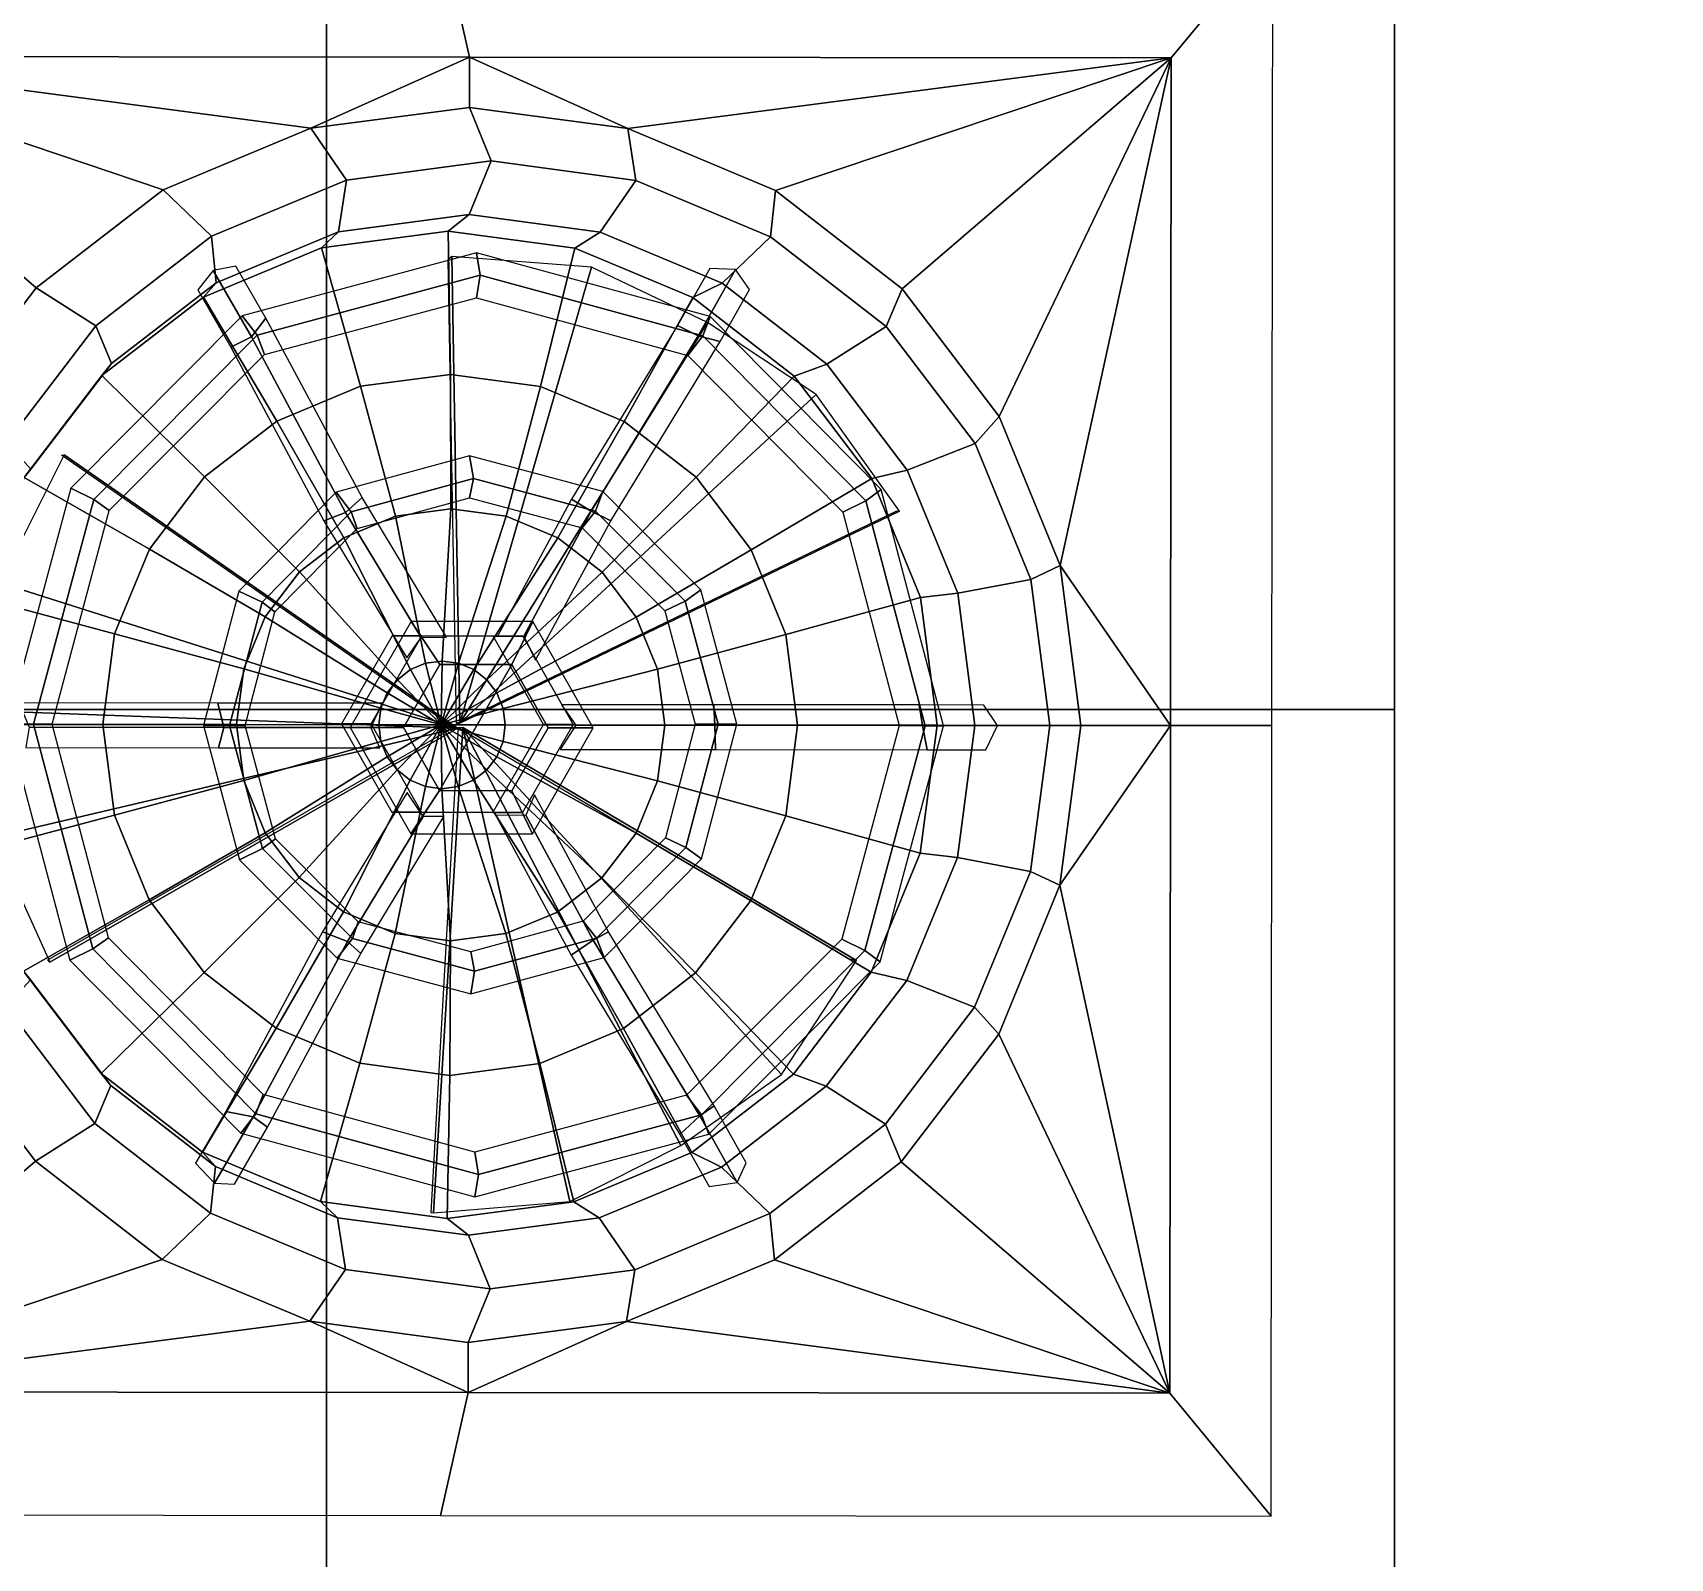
# Model space of a CAD drawing. Extents: x -9.3 to 15.5, y -7 to 5.4.
# Drawn here: x -0.577 to 1.333, y 2.628 to 4.407 of the extents above; entities that cross this region are included whole.
import ezdxf

# ---------------------------------------------------------------- set-up
doc = ezdxf.new("R2010")
doc.units = 0

msp = doc.modelspace()

# ---------------------------------------------------------------- linework, layer by layer
for points in [[(5.2088, -5.8, 10.2), (5.2088, 4.8, 10.2), (-8.3912, 4.8, 10.2), (-8.3912, -5.8, 10.2)], [(-0.2346, 3.6178, 10.7416), (-0.2346, 4.676, 10.7416), (-1.4803, 4.676, 10.8914), (-1.4803, 3.6178, 10.8914)], [(-0.2346, 3.6178, 10.7416), (1.0111, 3.6178, 10.5919), (1.0111, 4.676, 10.5919), (-0.2346, 4.676, 10.7416)], [(1.0111, 3.6178, 10.3953), (1.0111, 3.6178, 10.1986), (1.0111, 4.676, 10.1986), (1.0111, 4.676, 10.3953)], [(1.0111, 3.6178, 10.3953), (1.0111, 4.676, 10.3953), (1.0111, 4.676, 10.5919), (1.0111, 3.6178, 10.5919)], [(-1.0686, 4.5226, 10.808), (-0.886, 4.3792, 11.034), (-0.0677, 4.3784, 10.9268), (-0.0998, 4.5217, 10.681)], [(-0.0998, 4.5217, 10.681), (-0.0677, 4.3784, 10.9268), (0.7505, 4.3777, 10.8196), (0.869, 4.5208, 10.5541)], [(0.869, 4.5208, 10.5541), (0.7505, 4.3777, 10.8196), (0.7498, 3.5992, 10.8196), (0.8681, 3.5991, 10.5541)], [(-0.4248, 4.2239, 10.9736), (-0.886, 4.3792, 11.034), (-0.5728, 4.1096, 10.9929)], [(-0.886, 4.3792, 11.034), (-0.4248, 4.2239, 10.9736), (-0.2526, 4.2956, 10.951)], [(-0.0677, 4.3784, 10.9268), (-0.886, 4.3792, 11.034), (-0.2526, 4.2956, 10.951)], [(-0.886, 4.3792, 11.034), (-0.6864, 3.9606, 11.0078), (-0.5728, 4.1096, 10.9929)], [(-0.0678, 4.32, 10.9268), (-0.0677, 4.3784, 10.9268), (-0.2526, 4.2956, 10.951)], [(-0.0677, 4.3784, 10.9268), (-0.0678, 4.32, 10.9268), (0.1169, 4.2953, 10.9026)], [(0.7505, 4.3777, 10.8196), (-0.0677, 4.3784, 10.9268), (0.1169, 4.2953, 10.9026)], [(0.2891, 4.2232, 10.88), (0.7505, 4.3777, 10.8196), (0.1169, 4.2953, 10.9026)], [(0.7505, 4.3777, 10.8196), (0.2891, 4.2232, 10.88), (0.4368, 4.1086, 10.8607)], [(0.5501, 3.9594, 10.8458), (0.7505, 4.3777, 10.8196), (0.4368, 4.1086, 10.8607)], [(0.7505, 4.3777, 10.8196), (0.5501, 3.9594, 10.8458), (0.6213, 3.7857, 10.8364)], [(0.7498, 3.5992, 10.8196), (0.7505, 4.3777, 10.8196), (0.6213, 3.7857, 10.8364)], [(-0.2112, 4.2352, 11.1431), (-0.0424, 4.2575, 11.121), (-0.0678, 4.32, 10.9268), (-0.2526, 4.2956, 10.951)], [(-0.0678, 4.32, 10.9268), (-0.0424, 4.2575, 11.121), (0.1263, 4.2349, 11.0989), (0.1169, 4.2953, 10.9026)], [(-0.4248, 4.2239, 10.9736), (-0.3685, 4.1697, 11.1637), (-0.2112, 4.2352, 11.1431), (-0.2526, 4.2956, 10.951)], [(0.1263, 4.2349, 11.0989), (0.2835, 4.1691, 11.0783), (0.2891, 4.2232, 10.88), (0.1169, 4.2953, 10.9026)], [(-0.0679, 4.1951, 10.9268), (-0.0424, 4.2575, 11.121), (-0.2112, 4.2352, 11.1431), (-0.2206, 4.1749, 10.9468)], [(-0.0424, 4.2575, 11.121), (-0.0679, 4.1951, 10.9268), (0.0848, 4.1746, 10.9068), (0.1263, 4.2349, 11.0989)], [(-0.5036, 4.0653, 11.1814), (-0.3685, 4.1697, 11.1637), (-0.4248, 4.2239, 10.9736), (-0.5728, 4.1096, 10.9929)], [(-0.3685, 4.1697, 11.1637), (-0.363, 4.1156, 10.9655), (-0.2206, 4.1749, 10.9468), (-0.2112, 4.2352, 11.1431)], [(0.227, 4.1151, 10.8882), (0.2835, 4.1691, 11.0783), (0.1263, 4.2349, 11.0989), (0.0848, 4.1746, 10.9068)], [(0.2835, 4.1691, 11.0783), (0.4184, 4.0645, 11.0606), (0.4368, 4.1086, 10.8607), (0.2891, 4.2232, 10.88)], [(-0.0926, 4.1756, 10.7385), (-0.0679, 4.1951, 10.9268), (-0.2206, 4.1749, 10.9468), (-0.2403, 4.1561, 10.7579)], [(-0.0679, 4.1951, 10.9268), (-0.0926, 4.1756, 10.7385), (0.0551, 4.1558, 10.7192), (0.0848, 4.1746, 10.9068)], [(-0.363, 4.1156, 10.9655), (-0.3685, 4.1697, 11.1637), (-0.5036, 4.0653, 11.1814), (-0.4853, 4.0212, 10.9815)], [(-0.363, 4.1156, 10.9655), (-0.378, 4.0987, 10.7759), (-0.2403, 4.1561, 10.7579), (-0.2206, 4.1749, 10.9468)], [(-0.2403, 4.1561, 10.7579), (-0.1947, 3.9949, 10.7746), (-0.0898, 4.0087, 10.7608), (-0.0926, 4.1756, 10.7385)], [(0.015, 3.9947, 10.7471), (0.0551, 4.1558, 10.7192), (-0.0926, 4.1756, 10.7385), (-0.0898, 4.0087, 10.7608)], [(0.1927, 4.0982, 10.7011), (0.227, 4.1151, 10.8882), (0.0848, 4.1746, 10.9068), (0.0551, 4.1558, 10.7192)], [(0.2835, 4.1691, 11.0783), (0.227, 4.1151, 10.8882), (0.3491, 4.0204, 10.8721), (0.4184, 4.0645, 11.0606)], [(-0.1947, 3.9949, 10.7746), (-0.2403, 4.1561, 10.7579), (-0.378, 4.0987, 10.7759), (-0.2925, 3.9541, 10.7874)], [(-0.3326, 4.0771, 11.0224), (-0.3152, 4.0544, 11.0545), (-0.0552, 4.1242, 11.0204), (-0.0596, 4.1503, 10.9867)], [(-0.0791, 3.602, 10.8494), (-0.0882, 4.1462, 10.7855), (-0.0928, 4.1423, 10.7449), (-0.0832, 3.6015, 10.8131)], [(-0.0882, 4.1462, 10.7855), (-0.0791, 3.602, 10.8494), (0.0745, 4.1336, 10.7875)], [(-0.0596, 4.1503, 10.9867), (-0.0552, 4.1242, 11.0204), (0.2045, 4.0535, 10.9864), (0.2131, 4.0761, 10.951)], [(0.0551, 4.1558, 10.7192), (0.015, 3.9947, 10.7471), (0.1127, 3.9537, 10.7343), (0.1927, 4.0982, 10.7011)], [(-0.3217, 4.0526, 11.0235), (-0.3666, 4.13, 11.0239), (-0.3845, 4.1073, 10.9979), (-0.3458, 4.0406, 10.9971)], [(-0.305, 4.0744, 10.996), (-0.3401, 4.135, 10.9966), (-0.3666, 4.13, 11.0239), (-0.3217, 4.0526, 11.0235)], [(-0.0791, 3.602, 10.8494), (0.2098, 4.0691, 10.7995), (0.0745, 4.1336, 10.7875)], [(0.1991, 4.0537, 10.9553), (0.2427, 4.131, 10.9441), (0.2125, 4.1321, 10.9197), (0.1748, 4.0655, 10.9289)], [(0.2245, 4.0472, 10.9266), (0.2587, 4.1076, 10.9182), (0.2427, 4.131, 10.9441), (0.1991, 4.0537, 10.9553)], [(-0.6073, 3.9292, 11.195), (-0.5036, 4.0653, 11.1814), (-0.5728, 4.1096, 10.9929), (-0.6864, 3.9606, 11.0078)], [(-0.378, 4.0987, 10.7759), (-0.363, 4.1156, 10.9655), (-0.4853, 4.0212, 10.9815), (-0.4963, 4.0074, 10.7914)], [(-0.3152, 4.0544, 11.0545), (-0.3067, 4.0318, 11.0191), (-0.0597, 4.098, 10.9867), (-0.0552, 4.1242, 11.0204)], [(-0.0552, 4.1242, 11.0204), (-0.0597, 4.098, 10.9867), (0.1871, 4.0308, 10.9544), (0.2045, 4.0535, 10.9864)], [(0.227, 4.1151, 10.8882), (0.1927, 4.0982, 10.7011), (0.3108, 4.0066, 10.6856), (0.3491, 4.0204, 10.8721)], [(0.4184, 4.0645, 11.0606), (0.5219, 3.9282, 11.047), (0.5501, 3.9594, 10.8458), (0.4368, 4.1086, 10.8607)], [(-0.4963, 4.0074, 10.7914), (-0.3765, 3.8893, 10.7983), (-0.2925, 3.9541, 10.7874), (-0.378, 4.0987, 10.7759)], [(0.1966, 3.8887, 10.7233), (0.3108, 4.0066, 10.6856), (0.1927, 4.0982, 10.7011), (0.1127, 3.9537, 10.7343)], [(-0.5327, 3.876, 11.0486), (-0.5058, 3.8629, 11.0794), (-0.3152, 4.0544, 11.0545), (-0.3326, 4.0771, 11.0224)], [(-0.1928, 3.8651, 10.9242), (-0.305, 4.0744, 10.996), (-0.3217, 4.0526, 11.0235), (-0.2122, 3.8478, 10.9509)], [(0.2098, 4.0691, 10.7995), (-0.0791, 3.602, 10.8494), (0.3367, 3.9851, 10.8138)], [(0.2131, 4.0761, 10.951), (0.2045, 4.0535, 10.9864), (0.3944, 3.8612, 10.9615), (0.4124, 3.8743, 10.9248)], [(-0.6073, 3.9292, 11.195), (-0.5792, 3.898, 10.9937), (-0.4853, 4.0212, 10.9815), (-0.5036, 4.0653, 11.1814)], [(-0.5058, 3.8629, 11.0794), (-0.4878, 3.8498, 11.0427), (-0.3067, 4.0318, 11.0191), (-0.3152, 4.0544, 11.0545)], [(-0.2122, 3.8478, 10.9509), (-0.3217, 4.0526, 11.0235), (-0.3458, 4.0406, 10.9971), (-0.2375, 3.8381, 10.9254)], [(0.0742, 3.8491, 10.9134), (0.1991, 4.0537, 10.9553), (0.1748, 4.0655, 10.9289), (0.0513, 3.8631, 10.8876)], [(0.0972, 3.8381, 10.8862), (0.2245, 4.0472, 10.9266), (0.1991, 4.0537, 10.9553), (0.0742, 3.8491, 10.9134)], [(0.2045, 4.0535, 10.9864), (0.1871, 4.0308, 10.9544), (0.3675, 3.8482, 10.9307), (0.3944, 3.8612, 10.9615)], [(0.4428, 3.897, 10.8598), (0.5219, 3.9282, 11.047), (0.4184, 4.0645, 11.0606), (0.3491, 4.0204, 10.8721)], [(-0.5792, 3.898, 10.9937), (-0.5871, 3.8883, 10.8032), (-0.4963, 4.0074, 10.7914), (-0.4853, 4.0212, 10.9815)], [(0.4013, 3.8873, 10.6737), (0.4428, 3.897, 10.8598), (0.3491, 4.0204, 10.8721), (0.3108, 4.0066, 10.6856)], [(-0.3765, 3.8893, 10.7983), (-0.4963, 4.0074, 10.7914), (-0.5871, 3.8883, 10.8032), (-0.441, 3.8047, 10.8068)], [(-0.154, 3.8433, 10.7739), (-0.1947, 3.9949, 10.7746), (-0.2925, 3.9541, 10.7874), (-0.2143, 3.8182, 10.7818)], [(-0.1947, 3.9949, 10.7746), (-0.154, 3.8433, 10.7739), (-0.0894, 3.8519, 10.7655), (-0.0898, 4.0087, 10.7608)], [(-0.0248, 3.8432, 10.757), (0.015, 3.9947, 10.7471), (-0.0898, 4.0087, 10.7608), (-0.0894, 3.8519, 10.7655)], [(0.015, 3.9947, 10.7471), (-0.0248, 3.8432, 10.757), (0.0354, 3.818, 10.7491), (0.1127, 3.9537, 10.7343)], [(0.3108, 4.0066, 10.6856), (0.1966, 3.8887, 10.7233), (0.2609, 3.804, 10.7148), (0.4013, 3.8873, 10.6737)], [(-0.0791, 3.602, 10.8494), (0.4336, 3.8492, 10.8336), (0.3367, 3.9851, 10.8138)], [(-0.3765, 3.8893, 10.7983), (-0.266, 3.7783, 10.7886), (-0.2143, 3.8182, 10.7818), (-0.2925, 3.9541, 10.7874)], [(0.0871, 3.7779, 10.7423), (0.1966, 3.8887, 10.7233), (0.1127, 3.9537, 10.7343), (0.0354, 3.818, 10.7491)], [(0.5501, 3.9594, 10.8458), (0.5219, 3.9282, 11.047), (0.5869, 3.7695, 11.0385), (0.6213, 3.7857, 10.8364)], [(-0.0817, 3.5962, 10.8497), (-0.5404, 3.9147, 10.961), (-0.6149, 3.7657, 10.9382)], [(-0.5404, 3.9147, 10.961), (-0.0817, 3.5962, 10.8497), (-0.0863, 3.597, 10.8135), (-0.5435, 3.9144, 10.9352)], [(0.5219, 3.9282, 11.047), (0.4428, 3.897, 10.8598), (0.5016, 3.7535, 10.8521), (0.5869, 3.7695, 11.0385)], [(-0.2231, 3.8712, 10.9591), (-0.2056, 3.8484, 10.9912), (-0.0632, 3.8873, 10.9725), (-0.0677, 3.9137, 10.9388)], [(-0.0677, 3.9137, 10.9388), (-0.0632, 3.8873, 10.9725), (0.0793, 3.8492, 10.9538), (0.0879, 3.872, 10.9184)], [(0.4428, 3.897, 10.8598), (0.4013, 3.8873, 10.6737), (0.4582, 3.7485, 10.6663), (0.5016, 3.7535, 10.8521)], [(-0.6442, 3.7495, 10.8107), (-0.4815, 3.7062, 10.8121), (-0.441, 3.8047, 10.8068), (-0.5871, 3.8883, 10.8032)], [(-0.266, 3.7783, 10.7886), (-0.3765, 3.8893, 10.7983), (-0.441, 3.8047, 10.8068), (-0.3058, 3.7261, 10.7938)], [(-0.2056, 3.8484, 10.9912), (-0.1988, 3.8289, 10.9559), (-0.0676, 3.8647, 10.9388), (-0.0632, 3.8873, 10.9725)], [(-0.0632, 3.8873, 10.9725), (-0.0676, 3.8647, 10.9388), (0.0638, 3.8296, 10.9216), (0.0793, 3.8492, 10.9538)], [(0.1966, 3.8887, 10.7233), (0.0871, 3.7779, 10.7423), (0.1268, 3.7257, 10.7371), (0.2609, 3.804, 10.7148)], [(0.3013, 3.7054, 10.7095), (0.4582, 3.7485, 10.6663), (0.4013, 3.8873, 10.6737), (0.2609, 3.804, 10.7148)], [(-0.6063, 3.601, 11.0582), (-0.576, 3.6009, 11.0886), (-0.5058, 3.8629, 11.0794), (-0.5327, 3.876, 11.0486)], [(-0.576, 3.6009, 11.0886), (-0.5545, 3.6009, 11.0514), (-0.4878, 3.8498, 11.0427), (-0.5058, 3.8629, 11.0794)], [(-0.3367, 3.7561, 10.974), (-0.3096, 3.743, 11.0048), (-0.2056, 3.8484, 10.9912), (-0.2231, 3.8712, 10.9591)], [(-0.0944, 3.7022, 10.9529), (-0.1928, 3.8651, 10.9242), (-0.2122, 3.8478, 10.9509), (-0.1241, 3.702, 10.9766)], [(-0.0045, 3.7035, 10.9609), (0.0742, 3.8491, 10.9134), (0.0513, 3.8631, 10.8876), (-0.0351, 3.7034, 10.9397)], [(0.0879, 3.872, 10.9184), (0.0793, 3.8492, 10.9538), (0.1838, 3.7443, 10.9401), (0.202, 3.7575, 10.9034)], [(0.3944, 3.8612, 10.9615), (0.3675, 3.8482, 10.9307), (0.4332, 3.5991, 10.922), (0.4635, 3.599, 10.9524)], [(0.4124, 3.8743, 10.9248), (0.3944, 3.8612, 10.9615), (0.4635, 3.599, 10.9524), (0.485, 3.599, 10.9152)], [(-0.3096, 3.743, 11.0048), (-0.2946, 3.7318, 10.9685), (-0.1988, 3.8289, 10.9559), (-0.2056, 3.8484, 10.9912)], [(-0.1241, 3.702, 10.9766), (-0.2122, 3.8478, 10.9509), (-0.2375, 3.8381, 10.9254), (-0.1409, 3.6781, 10.9536)], [(-0.1188, 3.6719, 10.6907), (-0.154, 3.8433, 10.7739), (-0.2143, 3.8182, 10.7818), (-0.1366, 3.6645, 10.693)], [(-0.154, 3.8433, 10.7739), (-0.1188, 3.6719, 10.6907), (-0.0997, 3.6744, 10.6882), (-0.0894, 3.8519, 10.7655)], [(-0.0806, 3.6719, 10.6857), (-0.0248, 3.8432, 10.757), (-0.0894, 3.8519, 10.7655), (-0.0997, 3.6744, 10.6882)], [(0.4336, 3.8492, 10.8336), (-0.0791, 3.602, 10.8494), (-0.0832, 3.6015, 10.8131), (0.4299, 3.8491, 10.808)], [(-0.0248, 3.8432, 10.757), (-0.0806, 3.6719, 10.6857), (-0.0628, 3.6644, 10.6833), (0.0354, 3.818, 10.7491)], [(0.0092, 3.6754, 10.9393), (0.0972, 3.8381, 10.8862), (0.0742, 3.8491, 10.9134), (-0.0045, 3.7035, 10.9609)], [(0.0793, 3.8492, 10.9538), (0.0638, 3.8296, 10.9216), (0.1601, 3.733, 10.9089), (0.1838, 3.7443, 10.9401)], [(-0.4815, 3.7062, 10.8121), (-0.3308, 3.6654, 10.7971), (-0.3058, 3.7261, 10.7938), (-0.441, 3.8047, 10.8068)], [(-0.266, 3.7783, 10.7886), (-0.1518, 3.6527, 10.695), (-0.1366, 3.6645, 10.693), (-0.2143, 3.8182, 10.7818)], [(-0.0475, 3.6526, 10.6813), (0.0871, 3.7779, 10.7423), (0.0354, 3.818, 10.7491), (-0.0628, 3.6644, 10.6833)], [(0.1516, 3.665, 10.7339), (0.3013, 3.7054, 10.7095), (0.2609, 3.804, 10.7148), (0.1268, 3.7257, 10.7371)], [(0.5869, 3.7695, 11.0385), (0.6089, 3.5993, 11.0356), (0.6454, 3.5993, 10.8332), (0.6213, 3.7857, 10.8364)], [(0.6454, 3.5993, 10.8332), (0.7498, 3.5992, 10.8196), (0.6213, 3.7857, 10.8364)], [(-0.6295, 3.6164, 10.9093), (-0.0817, 3.5962, 10.8497), (-0.6149, 3.7657, 10.9382)], [(-0.1518, 3.6527, 10.695), (-0.266, 3.7783, 10.7886), (-0.3058, 3.7261, 10.7938), (-0.1636, 3.6373, 10.6965)], [(0.0871, 3.7779, 10.7423), (-0.0475, 3.6526, 10.6813), (-0.0358, 3.6372, 10.6798), (0.1268, 3.7257, 10.7371)], [(0.5016, 3.7535, 10.8521), (0.5215, 3.5994, 10.8495), (0.6089, 3.5993, 11.0356), (0.5869, 3.7695, 11.0385)], [(-0.4815, 3.7062, 10.8121), (-0.6442, 3.7495, 10.8107), (-0.6638, 3.6006, 10.8132), (-0.4954, 3.6004, 10.8139)], [(-0.3779, 3.5992, 10.9794), (-0.3474, 3.5992, 11.0097), (-0.3096, 3.743, 11.0048), (-0.3367, 3.7561, 10.974)], [(-0.3474, 3.5992, 11.0097), (-0.3294, 3.5993, 10.973), (-0.2946, 3.7318, 10.9685), (-0.3096, 3.743, 11.0048)], [(0.1838, 3.7443, 10.9401), (0.1601, 3.733, 10.9089), (0.1956, 3.6007, 10.9042), (0.2224, 3.6007, 10.9351)], [(0.202, 3.7575, 10.9034), (0.1838, 3.7443, 10.9401), (0.2224, 3.6007, 10.9351), (0.2441, 3.6008, 10.8979)], [(0.4582, 3.7485, 10.6663), (0.3013, 3.7054, 10.7095), (0.315, 3.5996, 10.7077), (0.4775, 3.5995, 10.6637)], [(0.4775, 3.5995, 10.6637), (0.5215, 3.5994, 10.8495), (0.5016, 3.7535, 10.8521), (0.4582, 3.7485, 10.6663)], [(-0.3308, 3.6654, 10.7971), (-0.171, 3.6193, 10.6975), (-0.1636, 3.6373, 10.6965), (-0.3058, 3.7261, 10.7938)], [(-0.0285, 3.6192, 10.6788), (0.1516, 3.665, 10.7339), (0.1268, 3.7257, 10.7371), (-0.0358, 3.6372, 10.6798)], [(-0.3308, 3.6654, 10.7971), (-0.4815, 3.7062, 10.8121), (-0.4954, 3.6004, 10.8139), (-0.3393, 3.6003, 10.7982)], [(-0.1357, 3.7206, 10.9807), (-0.2067, 3.5969, 10.99), (-0.1446, 3.5969, 11.0176), (-0.1024, 3.6704, 11.0121)], [(0.006, 3.7205, 10.9622), (-0.1357, 3.7206, 10.9807), (-0.1024, 3.6704, 11.0121), (-0.0182, 3.6703, 11.0011)], [(0.0767, 3.5967, 10.9529), (0.006, 3.7205, 10.9622), (-0.0182, 3.6703, 11.0011), (0.0239, 3.5967, 10.9956)], [(0.3013, 3.7054, 10.7095), (0.1516, 3.665, 10.7339), (0.1601, 3.5998, 10.7327), (0.315, 3.5996, 10.7077)], [(-0.2168, 3.6011, 10.7125), (-0.1823, 3.6011, 10.9759), (-0.1232, 3.7038, 10.9681), (-0.1577, 3.7038, 10.7048)], [(-0.1577, 3.7038, 10.7048), (-0.1232, 3.7038, 10.9681), (-0.0055, 3.7035, 10.9527), (-0.04, 3.7035, 10.6894)], [(-0.04, 3.7035, 10.6894), (-0.0055, 3.7035, 10.9527), (0.0531, 3.6005, 10.945), (0.0186, 3.6006, 10.6817)], [(-0.1025, 3.5233, 11.0121), (-0.0182, 3.6703, 11.0011), (-0.1024, 3.6704, 11.0121), (-0.1446, 3.5969, 11.0176)], [(-0.1007, 3.6, 10.681), (-0.1188, 3.6719, 10.6907), (-0.1366, 3.6645, 10.693)], [(-0.1188, 3.6719, 10.6907), (-0.1007, 3.6, 10.681), (-0.0997, 3.6744, 10.6882)], [(-0.0183, 3.5232, 11.0011), (0.0239, 3.5967, 10.9956), (-0.0182, 3.6703, 11.0011), (-0.1025, 3.5233, 11.0121)], [(-0.1007, 3.6, 10.681), (-0.0806, 3.6719, 10.6857), (-0.0997, 3.6744, 10.6882)], [(-0.0806, 3.6719, 10.6857), (-0.1007, 3.6, 10.681), (-0.0628, 3.6644, 10.6833)], [(-0.171, 3.6193, 10.6975), (-0.3308, 3.6654, 10.7971), (-0.3393, 3.6003, 10.7982), (-0.1735, 3.6001, 10.6978)], [(-0.1007, 3.6, 10.681), (-0.1518, 3.6527, 10.695), (-0.1636, 3.6373, 10.6965)], [(-0.1518, 3.6527, 10.695), (-0.1007, 3.6, 10.681), (-0.1366, 3.6645, 10.693)], [(-0.1007, 3.6, 10.681), (-0.0475, 3.6526, 10.6813), (-0.0628, 3.6644, 10.6833)], [(-0.0475, 3.6526, 10.6813), (-0.1007, 3.6, 10.681), (-0.0358, 3.6372, 10.6798)], [(0.1516, 3.665, 10.7339), (-0.0285, 3.6192, 10.6788), (-0.026, 3.6, 10.6785), (0.1601, 3.5998, 10.7327)], [(-0.171, 3.6193, 10.6975), (-0.1007, 3.6, 10.681), (-0.1636, 3.6373, 10.6965)], [(-0.1007, 3.6, 10.681), (-0.0285, 3.6192, 10.6788), (-0.0358, 3.6372, 10.6798)], [(-0.2346, 3.6178, 10.7416), (-1.4803, 3.6178, 10.8914), (-1.4803, 2.5596, 10.8914), (-0.2346, 2.5596, 10.7416)], [(-0.0817, 3.5962, 10.8497), (-0.6295, 3.6164, 10.9093), (-0.623, 3.4692, 10.8787)], [(-0.361, 3.6254, 10.9462), (-0.5932, 3.6256, 11.0336), (-0.5812, 3.5972, 11.0575), (-0.3542, 3.597, 10.9695)], [(-0.1692, 3.6252, 10.9626), (-0.361, 3.6254, 10.9462), (-0.3542, 3.597, 10.9695), (-0.1827, 3.5969, 10.9842)], [(-0.2346, 3.6178, 10.7416), (-0.2346, 2.5596, 10.7416), (1.0111, 2.5596, 10.5919), (1.0111, 3.6178, 10.5919)], [(-0.1007, 3.6, 10.681), (-0.171, 3.6193, 10.6975), (-0.1735, 3.6001, 10.6978)], [(-0.0285, 3.6192, 10.6788), (-0.1007, 3.6, 10.681), (-0.026, 3.6, 10.6785)], [(0.0565, 3.5998, 10.9529), (0.2185, 3.5996, 10.8945), (0.2172, 3.6234, 10.8658), (0.0395, 3.6235, 10.9299)], [(0.2185, 3.5996, 10.8945), (0.4604, 3.5994, 10.921), (0.4565, 3.6232, 10.8919), (0.2172, 3.6234, 10.8658)], [(0.4604, 3.5994, 10.921), (0.5482, 3.5993, 10.904), (0.5322, 3.6231, 10.8778), (0.4565, 3.6232, 10.8919)], [(1.0111, 3.6178, 10.3953), (1.0111, 2.5596, 10.3953), (1.0111, 2.5596, 10.1986), (1.0111, 3.6178, 10.1986)], [(1.0111, 3.6178, 10.3953), (1.0111, 3.6178, 10.5919), (1.0111, 2.5596, 10.5919), (1.0111, 2.5596, 10.3953)], [(-0.6445, 3.4516, 10.8107), (-0.4817, 3.4946, 10.8121), (-0.4954, 3.6004, 10.8139), (-0.6638, 3.6006, 10.8132)], [(-0.557, 3.3235, 10.8468), (-0.0817, 3.5962, 10.8497), (-0.623, 3.4692, 10.8787)], [(-0.5337, 3.3257, 11.0487), (-0.5068, 3.3387, 11.0795), (-0.576, 3.6009, 11.0886), (-0.6063, 3.601, 11.0582)], [(-0.3542, 3.597, 10.9695), (-0.5812, 3.5972, 11.0575), (-0.5849, 3.5735, 11.0283), (-0.3604, 3.5733, 10.9415)], [(-0.5068, 3.3387, 11.0795), (-0.4888, 3.3517, 11.0428), (-0.5545, 3.6009, 11.0514), (-0.576, 3.6009, 11.0886)], [(-0.0817, 3.5962, 10.8497), (-0.557, 3.3235, 10.8468), (-0.5593, 3.326, 10.8059), (-0.0863, 3.597, 10.8135)], [(-0.4817, 3.4946, 10.8121), (-0.3309, 3.5351, 10.7971), (-0.3393, 3.6003, 10.7982), (-0.4954, 3.6004, 10.8139)], [(-0.3359, 3.4425, 10.9738), (-0.3089, 3.4557, 11.0046), (-0.3474, 3.5992, 11.0097), (-0.3779, 3.5992, 10.9794)], [(-0.1827, 3.5969, 10.9842), (-0.3542, 3.597, 10.9695), (-0.3604, 3.5733, 10.9415), (-0.1722, 3.5731, 10.9576)], [(-0.3089, 3.4557, 11.0046), (-0.2939, 3.467, 10.9684), (-0.3294, 3.5993, 10.973), (-0.3474, 3.5992, 11.0097)], [(-0.3309, 3.5351, 10.7971), (-0.171, 3.5808, 10.6975), (-0.1735, 3.6001, 10.6978), (-0.3393, 3.6003, 10.7982)], [(-0.1582, 3.4982, 10.7048), (-0.1237, 3.4981, 10.9682), (-0.1823, 3.6011, 10.9759), (-0.2168, 3.6011, 10.7125)], [(-0.2067, 3.5969, 10.99), (-0.1359, 3.4731, 10.9807), (-0.1025, 3.5233, 11.0121), (-0.1446, 3.5969, 11.0176)], [(-0.171, 3.5808, 10.6975), (-0.1007, 3.6, 10.681), (-0.1735, 3.6001, 10.6978)], [(-0.1007, 3.6, 10.681), (-0.171, 3.5808, 10.6975), (-0.1636, 3.5629, 10.6965)], [(-0.1519, 3.5475, 10.695), (-0.1007, 3.6, 10.681), (-0.1636, 3.5629, 10.6965)], [(-0.1519, 3.5475, 10.695), (-0.1367, 3.5356, 10.693), (-0.1007, 3.6, 10.681)], [(-0.1367, 3.5356, 10.693), (-0.1189, 3.5282, 10.6907), (-0.1007, 3.6, 10.681)], [(-0.1189, 3.5282, 10.6907), (-0.0998, 3.5256, 10.6882), (-0.1007, 3.6, 10.681)], [(-0.1097, 3.0312, 10.9046), (-0.0754, 3.5969, 10.8489), (-0.0809, 3.5966, 10.8128), (-0.1129, 3.0316, 10.8789)], [(-0.0754, 3.5969, 10.8489), (-0.1097, 3.0312, 10.9046), (0.0492, 3.0443, 10.8513)], [(-0.0998, 3.5256, 10.6882), (-0.0807, 3.5282, 10.6857), (-0.1007, 3.6, 10.681)], [(-0.0476, 3.5474, 10.6813), (-0.1007, 3.6, 10.681), (-0.0629, 3.5356, 10.6833)], [(-0.0285, 3.5807, 10.6788), (-0.1007, 3.6, 10.681), (-0.0359, 3.5628, 10.6798)], [(-0.1007, 3.6, 10.681), (-0.0807, 3.5282, 10.6857), (-0.0629, 3.5356, 10.6833)], [(-0.1007, 3.6, 10.681), (-0.0285, 3.5807, 10.6788), (-0.026, 3.6, 10.6785)], [(-0.1007, 3.6, 10.681), (-0.0476, 3.5474, 10.6813), (-0.0359, 3.5628, 10.6798)], [(-0.0754, 3.5969, 10.8489), (0.3838, 3.3254, 10.7238), (0.3749, 3.3268, 10.6838), (-0.0809, 3.5966, 10.8128)], [(0.3838, 3.3254, 10.7238), (-0.0754, 3.5969, 10.8489), (0.2962, 3.1922, 10.7585)], [(0.1789, 3.1096, 10.8036), (-0.0754, 3.5969, 10.8489), (0.0492, 3.0443, 10.8513)], [(-0.0754, 3.5969, 10.8489), (0.1789, 3.1096, 10.8036), (0.2962, 3.1922, 10.7585)], [(0.0186, 3.6006, 10.6817), (0.0531, 3.6005, 10.945), (-0.006, 3.4979, 10.9527), (-0.0405, 3.4979, 10.6894)], [(-0.0285, 3.5807, 10.6788), (0.1515, 3.5346, 10.7339), (0.1601, 3.5998, 10.7327), (-0.026, 3.6, 10.6785)], [(0.0058, 3.473, 10.9622), (0.0767, 3.5967, 10.9529), (0.0239, 3.5967, 10.9956), (-0.0183, 3.5232, 11.0011)], [(0.0379, 3.5714, 10.9355), (0.219, 3.5713, 10.8702), (0.2185, 3.5996, 10.8945), (0.0565, 3.5998, 10.9529)], [(0.1515, 3.5346, 10.7339), (0.3011, 3.4939, 10.7095), (0.315, 3.5996, 10.7077), (0.1601, 3.5998, 10.7327)], [(0.2224, 3.6007, 10.9351), (0.1956, 3.6007, 10.9042), (0.1608, 3.4682, 10.9088), (0.1846, 3.457, 10.94)], [(0.2441, 3.6008, 10.8979), (0.2224, 3.6007, 10.9351), (0.1846, 3.457, 10.94), (0.2028, 3.4438, 10.9033)], [(0.219, 3.5713, 10.8702), (0.4659, 3.571, 10.8949), (0.4604, 3.5994, 10.921), (0.2185, 3.5996, 10.8945)], [(0.3011, 3.4939, 10.7095), (0.4579, 3.4505, 10.6662), (0.4775, 3.5995, 10.6637), (0.315, 3.5996, 10.7077)], [(0.4635, 3.599, 10.9524), (0.4332, 3.5991, 10.922), (0.3666, 3.3502, 10.9307), (0.3934, 3.337, 10.9615)], [(0.485, 3.599, 10.9152), (0.4635, 3.599, 10.9524), (0.3934, 3.337, 10.9615), (0.4114, 3.3239, 10.9248)], [(0.5215, 3.5994, 10.8495), (0.4775, 3.5995, 10.6637), (0.4579, 3.4505, 10.6662), (0.5013, 3.4454, 10.8521)], [(0.4659, 3.571, 10.8949), (0.5346, 3.571, 10.8819), (0.5482, 3.5993, 10.904), (0.4604, 3.5994, 10.921)], [(0.6089, 3.5993, 11.0356), (0.5215, 3.5994, 10.8495), (0.5013, 3.4454, 10.8521), (0.5865, 3.4292, 11.0385)], [(0.6089, 3.5993, 11.0356), (0.5865, 3.4292, 11.0385), (0.6209, 3.413, 10.8364), (0.6454, 3.5993, 10.8332)], [(0.7498, 3.5992, 10.8196), (0.6454, 3.5993, 10.8332), (0.6209, 3.413, 10.8364)], [(0.749, 2.8208, 10.8195), (0.7498, 3.5992, 10.8196), (0.6209, 3.413, 10.8364)], [(0.8681, 3.5991, 10.5541), (0.7498, 3.5992, 10.8196), (0.749, 2.8208, 10.8195), (0.8673, 2.6774, 10.554)], [(-0.171, 3.5808, 10.6975), (-0.3309, 3.5351, 10.7971), (-0.306, 3.4743, 10.7938), (-0.1636, 3.5629, 10.6965)], [(0.1515, 3.5346, 10.7339), (-0.0285, 3.5807, 10.6788), (-0.0359, 3.5628, 10.6798), (0.1265, 3.4739, 10.7371)], [(-0.2664, 3.4221, 10.7886), (-0.1519, 3.5475, 10.695), (-0.1636, 3.5629, 10.6965), (-0.306, 3.4743, 10.7938)], [(-0.0476, 3.5474, 10.6813), (0.0868, 3.4218, 10.7423), (0.1265, 3.4739, 10.7371), (-0.0359, 3.5628, 10.6798)], [(-0.3309, 3.5351, 10.7971), (-0.4817, 3.4946, 10.8121), (-0.4413, 3.396, 10.8068), (-0.306, 3.4743, 10.7938)], [(-0.2664, 3.4221, 10.7886), (-0.2147, 3.382, 10.7818), (-0.1367, 3.5356, 10.693), (-0.1519, 3.5475, 10.695)], [(-0.2147, 3.382, 10.7818), (-0.1545, 3.3568, 10.7739), (-0.1189, 3.5282, 10.6907), (-0.1367, 3.5356, 10.693)], [(-0.0807, 3.5282, 10.6857), (-0.0252, 3.3567, 10.757), (0.035, 3.3818, 10.7491), (-0.0629, 3.5356, 10.6833)], [(0.0868, 3.4218, 10.7423), (-0.0476, 3.5474, 10.6813), (-0.0629, 3.5356, 10.6833), (0.035, 3.3818, 10.7491)], [(0.3011, 3.4939, 10.7095), (0.1515, 3.5346, 10.7339), (0.1265, 3.4739, 10.7371), (0.2605, 3.3954, 10.7148)], [(-0.1405, 3.5213, 10.9589), (-0.2392, 3.3586, 10.9302), (-0.21, 3.3475, 10.9505), (-0.1216, 3.4931, 10.9762)], [(-0.1545, 3.3568, 10.7739), (-0.0899, 3.3482, 10.7654), (-0.0998, 3.5256, 10.6882), (-0.1189, 3.5282, 10.6907)], [(-0.1359, 3.4731, 10.9807), (0.0058, 3.473, 10.9622), (-0.0183, 3.5232, 11.0011), (-0.1025, 3.5233, 11.0121)], [(-0.0899, 3.3482, 10.7654), (-0.0252, 3.3567, 10.757), (-0.0807, 3.5282, 10.6857), (-0.0998, 3.5256, 10.6882)], [(-0.002, 3.4946, 10.9606), (0.0764, 3.3488, 10.913), (0.0943, 3.3586, 10.8818), (0.0082, 3.5185, 10.934)], [(-0.4817, 3.4946, 10.8121), (-0.6445, 3.4516, 10.8107), (-0.5876, 3.3127, 10.8032), (-0.4413, 3.396, 10.8068)], [(-0.0405, 3.4979, 10.6894), (-0.006, 3.4979, 10.9527), (-0.1237, 3.4981, 10.9682), (-0.1582, 3.4982, 10.7048)], [(-0.0369, 3.4944, 10.9453), (0.0508, 3.3315, 10.8922), (0.0764, 3.3488, 10.913), (-0.002, 3.4946, 10.9606)], [(-0.1216, 3.4931, 10.9762), (-0.21, 3.3475, 10.9505), (-0.1945, 3.3335, 10.9197), (-0.0976, 3.4933, 10.9478)], [(0.4579, 3.4505, 10.6662), (0.3011, 3.4939, 10.7095), (0.2605, 3.3954, 10.7148), (0.4008, 3.3118, 10.6737)], [(-0.377, 3.3113, 10.7983), (-0.2664, 3.4221, 10.7886), (-0.306, 3.4743, 10.7938), (-0.4413, 3.396, 10.8068)], [(-0.2043, 3.3508, 10.9909), (-0.1976, 3.3704, 10.9557), (-0.2939, 3.467, 10.9684), (-0.3089, 3.4557, 11.0046)], [(0.1846, 3.457, 10.94), (0.1608, 3.4682, 10.9088), (0.0649, 3.371, 10.9213), (0.0806, 3.3515, 10.9536)], [(0.2028, 3.4438, 10.9033), (0.1846, 3.457, 10.94), (0.0806, 3.3515, 10.9536), (0.0893, 3.3287, 10.9181)], [(0.0868, 3.4218, 10.7423), (0.196, 3.3108, 10.7232), (0.2605, 3.3954, 10.7148), (0.1265, 3.4739, 10.7371)], [(-0.2218, 3.3279, 10.9589), (-0.2043, 3.3508, 10.9909), (-0.3089, 3.4557, 11.0046), (-0.3359, 3.4425, 10.9738)], [(0.4008, 3.3118, 10.6737), (0.4422, 3.302, 10.8598), (0.5013, 3.4454, 10.8521), (0.4579, 3.4505, 10.6662)], [(0.5013, 3.4454, 10.8521), (0.4422, 3.302, 10.8598), (0.5213, 3.2707, 11.047), (0.5865, 3.4292, 11.0385)], [(-0.377, 3.3113, 10.7983), (-0.2932, 3.2463, 10.7873), (-0.2147, 3.382, 10.7818), (-0.2664, 3.4221, 10.7886)], [(0.196, 3.3108, 10.7232), (0.0868, 3.4218, 10.7423), (0.035, 3.3818, 10.7491), (0.112, 3.2459, 10.7342)], [(0.5213, 3.2707, 11.047), (0.5494, 3.2394, 10.8458), (0.6209, 3.413, 10.8364), (0.5865, 3.4292, 11.0385)], [(0.5494, 3.2394, 10.8458), (0.749, 2.8208, 10.8195), (0.6209, 3.413, 10.8364)], [(-0.4971, 3.1934, 10.7913), (-0.377, 3.3113, 10.7983), (-0.4413, 3.396, 10.8068), (-0.5876, 3.3127, 10.8032)], [(-0.2932, 3.2463, 10.7873), (-0.1955, 3.2054, 10.7745), (-0.1545, 3.3568, 10.7739), (-0.2147, 3.382, 10.7818)], [(-0.0252, 3.3567, 10.757), (0.0143, 3.2052, 10.747), (0.112, 3.2459, 10.7342), (0.035, 3.3818, 10.7491)], [(0.196, 3.3108, 10.7232), (0.31, 3.1927, 10.6856), (0.4008, 3.3118, 10.6737), (0.2605, 3.3954, 10.7148)], [(-0.2043, 3.3508, 10.9909), (-0.0618, 3.3127, 10.9722), (-0.0663, 3.3352, 10.9385), (-0.1976, 3.3704, 10.9557)], [(0.0806, 3.3515, 10.9536), (0.0649, 3.371, 10.9213), (-0.0663, 3.3352, 10.9385), (-0.0618, 3.3127, 10.9722)], [(-0.3169, 3.1465, 11.0546), (-0.3083, 3.1691, 11.0191), (-0.4888, 3.3517, 11.0428), (-0.5068, 3.3387, 11.0795)], [(-0.2392, 3.3586, 10.9302), (-0.3518, 3.1494, 11.0019), (-0.3199, 3.1429, 11.0231), (-0.21, 3.3475, 10.9505)], [(-0.21, 3.3475, 10.9505), (-0.3199, 3.1429, 11.0231), (-0.3032, 3.1311, 10.9914), (-0.1945, 3.3335, 10.9197)], [(-0.2218, 3.3279, 10.9589), (-0.0661, 3.2863, 10.9385), (-0.0618, 3.3127, 10.9722), (-0.2043, 3.3508, 10.9909)], [(-0.1955, 3.2054, 10.7745), (-0.0906, 3.1913, 10.7608), (-0.0899, 3.3482, 10.7654), (-0.1545, 3.3568, 10.7739)], [(-0.0906, 3.1913, 10.7608), (0.0143, 3.2052, 10.747), (-0.0252, 3.3567, 10.757), (-0.0899, 3.3482, 10.7654)], [(0.0893, 3.3287, 10.9181), (0.0806, 3.3515, 10.9536), (-0.0618, 3.3127, 10.9722), (-0.0661, 3.2863, 10.9385)], [(0.0508, 3.3315, 10.8922), (0.1777, 3.1222, 10.9325), (0.2009, 3.144, 10.9549), (0.0764, 3.3488, 10.913)], [(0.0764, 3.3488, 10.913), (0.2009, 3.144, 10.9549), (0.2175, 3.156, 10.9231), (0.0943, 3.3586, 10.8818)], [(0.3934, 3.337, 10.9615), (0.3666, 3.3502, 10.9307), (0.1855, 3.1682, 10.9544), (0.2028, 3.1455, 10.9865)], [(-0.3343, 3.1239, 11.0225), (-0.3169, 3.1465, 11.0546), (-0.5068, 3.3387, 11.0795), (-0.5337, 3.3257, 11.0487)], [(0.4114, 3.3239, 10.9248), (0.3934, 3.337, 10.9615), (0.2028, 3.1455, 10.9865), (0.2113, 3.1229, 10.951)], [(-0.5876, 3.3127, 10.8032), (-0.5797, 3.3029, 10.9937), (-0.4861, 3.1796, 10.9814), (-0.4971, 3.1934, 10.7913)], [(-0.4971, 3.1934, 10.7913), (-0.379, 3.1018, 10.7758), (-0.2932, 3.2463, 10.7873), (-0.377, 3.3113, 10.7983)], [(0.31, 3.1927, 10.6856), (0.196, 3.3108, 10.7232), (0.112, 3.2459, 10.7342), (0.1917, 3.1013, 10.7011)], [(0.4422, 3.302, 10.8598), (0.4008, 3.3118, 10.6737), (0.31, 3.1927, 10.6856), (0.3483, 3.1788, 10.8721)], [(-0.5797, 3.3029, 10.9937), (-0.608, 3.2717, 11.1949), (-0.5045, 3.1354, 11.1814), (-0.4861, 3.1796, 10.9814)], [(0.5213, 3.2707, 11.047), (0.4422, 3.302, 10.8598), (0.3483, 3.1788, 10.8721), (0.4175, 3.1346, 11.0606)], [(-0.5045, 3.1354, 11.1814), (-0.608, 3.2717, 11.1949), (-0.6871, 3.2406, 11.0078), (-0.5738, 3.0913, 10.9929)], [(0.5494, 3.2394, 10.8458), (0.5213, 3.2707, 11.047), (0.4175, 3.1346, 11.0606), (0.4358, 3.0904, 10.8606)], [(-0.379, 3.1018, 10.7758), (-0.2414, 3.0442, 10.7578), (-0.1955, 3.2054, 10.7745), (-0.2932, 3.2463, 10.7873)], [(-0.6871, 3.2406, 11.0078), (-0.8874, 2.8223, 11.0339), (-0.5738, 3.0913, 10.9929)], [(0.0143, 3.2052, 10.747), (0.054, 3.0439, 10.7191), (0.1917, 3.1013, 10.7011), (0.112, 3.2459, 10.7342)], [(0.749, 2.8208, 10.8195), (0.5494, 3.2394, 10.8458), (0.4358, 3.0904, 10.8606)], [(-0.364, 3.0849, 10.9654), (-0.379, 3.1018, 10.7758), (-0.4971, 3.1934, 10.7913), (-0.4861, 3.1796, 10.9814)], [(-0.2414, 3.0442, 10.7578), (-0.0937, 3.0245, 10.7384), (-0.0906, 3.1913, 10.7608), (-0.1955, 3.2054, 10.7745)], [(-0.0937, 3.0245, 10.7384), (0.054, 3.0439, 10.7191), (0.0143, 3.2052, 10.747), (-0.0906, 3.1913, 10.7608)], [(0.1917, 3.1013, 10.7011), (0.226, 3.0844, 10.8881), (0.3483, 3.1788, 10.8721), (0.31, 3.1927, 10.6856)], [(-0.3696, 3.0308, 11.1637), (-0.364, 3.0849, 10.9654), (-0.4861, 3.1796, 10.9814), (-0.5045, 3.1354, 11.1814)], [(0.3483, 3.1788, 10.8721), (0.226, 3.0844, 10.8881), (0.2824, 3.0302, 11.0782), (0.4175, 3.1346, 11.0606)], [(-0.3169, 3.1465, 11.0546), (-0.0572, 3.0758, 11.0205), (-0.0615, 3.1019, 10.9868), (-0.3083, 3.1691, 11.0191)], [(0.2028, 3.1455, 10.9865), (0.1855, 3.1682, 10.9544), (-0.0615, 3.1019, 10.9868), (-0.0572, 3.0758, 11.0205)], [(0.2009, 3.144, 10.9549), (0.2444, 3.0666, 10.9437), (0.255, 3.0893, 10.914), (0.2175, 3.156, 10.9231)], [(-0.426, 2.9768, 10.9735), (-0.3696, 3.0308, 11.1637), (-0.5045, 3.1354, 11.1814), (-0.5738, 3.0913, 10.9929)], [(-0.3518, 3.1494, 11.0019), (-0.387, 3.089, 11.0026), (-0.3649, 3.0656, 11.0235), (-0.3199, 3.1429, 11.0231)], [(-0.3199, 3.1429, 11.0231), (-0.3649, 3.0656, 11.0235), (-0.3419, 3.0645, 10.9922), (-0.3032, 3.1311, 10.9914)], [(-0.3343, 3.1239, 11.0225), (-0.0616, 3.0496, 10.9868), (-0.0572, 3.0758, 11.0205), (-0.3169, 3.1465, 11.0546)], [(0.2113, 3.1229, 10.951), (0.2028, 3.1455, 10.9865), (-0.0572, 3.0758, 11.0205), (-0.0616, 3.0496, 10.9868)], [(0.1777, 3.1222, 10.9325), (0.2118, 3.0616, 10.9241), (0.2444, 3.0666, 10.9437), (0.2009, 3.144, 10.9549)], [(0.2824, 3.0302, 11.0782), (0.2879, 2.9761, 10.88), (0.4358, 3.0904, 10.8606), (0.4175, 3.1346, 11.0606)], [(-0.364, 3.0849, 10.9654), (-0.2217, 3.0253, 10.9468), (-0.2414, 3.0442, 10.7578), (-0.379, 3.1018, 10.7758)], [(0.226, 3.0844, 10.8881), (0.1917, 3.1013, 10.7011), (0.054, 3.0439, 10.7191), (0.0837, 3.0251, 10.9067)], [(-0.8874, 2.8223, 11.0339), (-0.426, 2.9768, 10.9735), (-0.5738, 3.0913, 10.9929)], [(-0.2124, 2.965, 11.1431), (-0.2217, 3.0253, 10.9468), (-0.364, 3.0849, 10.9654), (-0.3696, 3.0308, 11.1637)], [(0.2824, 3.0302, 11.0782), (0.226, 3.0844, 10.8881), (0.0837, 3.0251, 10.9067), (0.1251, 2.9647, 11.0988)], [(0.2879, 2.9761, 10.88), (0.749, 2.8208, 10.8195), (0.4358, 3.0904, 10.8606)], [(-0.2217, 3.0253, 10.9468), (-0.069, 3.0049, 10.9267), (-0.0937, 3.0245, 10.7384), (-0.2414, 3.0442, 10.7578)], [(-0.0937, 3.0245, 10.7384), (-0.069, 3.0049, 10.9267), (0.0837, 3.0251, 10.9067), (0.054, 3.0439, 10.7191)], [(-0.2539, 2.9047, 10.9509), (-0.2124, 2.965, 11.1431), (-0.3696, 3.0308, 11.1637), (-0.426, 2.9768, 10.9735)], [(-0.2124, 2.965, 11.1431), (-0.0437, 2.9424, 11.1209), (-0.069, 3.0049, 10.9267), (-0.2217, 3.0253, 10.9468)], [(0.0837, 3.0251, 10.9067), (-0.069, 3.0049, 10.9267), (-0.0437, 2.9424, 11.1209), (0.1251, 2.9647, 11.0988)], [(0.2879, 2.9761, 10.88), (0.2824, 3.0302, 11.0782), (0.1251, 2.9647, 11.0988), (0.1156, 2.9043, 10.9025)], [(-0.426, 2.9768, 10.9735), (-0.8874, 2.8223, 11.0339), (-0.2539, 2.9047, 10.9509)], [(-0.2539, 2.9047, 10.9509), (-0.0692, 2.88, 10.9267), (-0.0437, 2.9424, 11.1209), (-0.2124, 2.965, 11.1431)], [(0.1251, 2.9647, 11.0988), (-0.0437, 2.9424, 11.1209), (-0.0692, 2.88, 10.9267), (0.1156, 2.9043, 10.9025)], [(0.749, 2.8208, 10.8195), (0.2879, 2.9761, 10.88), (0.1156, 2.9043, 10.9025)], [(-0.8874, 2.8223, 11.0339), (-0.0692, 2.8215, 10.9267), (-0.2539, 2.9047, 10.9509)], [(-0.0692, 2.8215, 10.9267), (-0.0692, 2.88, 10.9267), (-0.2539, 2.9047, 10.9509)], [(-0.0692, 2.88, 10.9267), (-0.0692, 2.8215, 10.9267), (0.1156, 2.9043, 10.9025)], [(-0.0692, 2.8215, 10.9267), (0.749, 2.8208, 10.8195), (0.1156, 2.9043, 10.9025)], [(-1.0704, 2.6792, 10.8079), (-0.1016, 2.6783, 10.6809), (-0.0692, 2.8215, 10.9267), (-0.8874, 2.8223, 11.0339)], [(0.8673, 2.6774, 10.554), (0.749, 2.8208, 10.8195), (-0.0692, 2.8215, 10.9267), (-0.1016, 2.6783, 10.6809)]]:
    msp.add_3dface(points)

doc.saveas('drawing.dxf')
